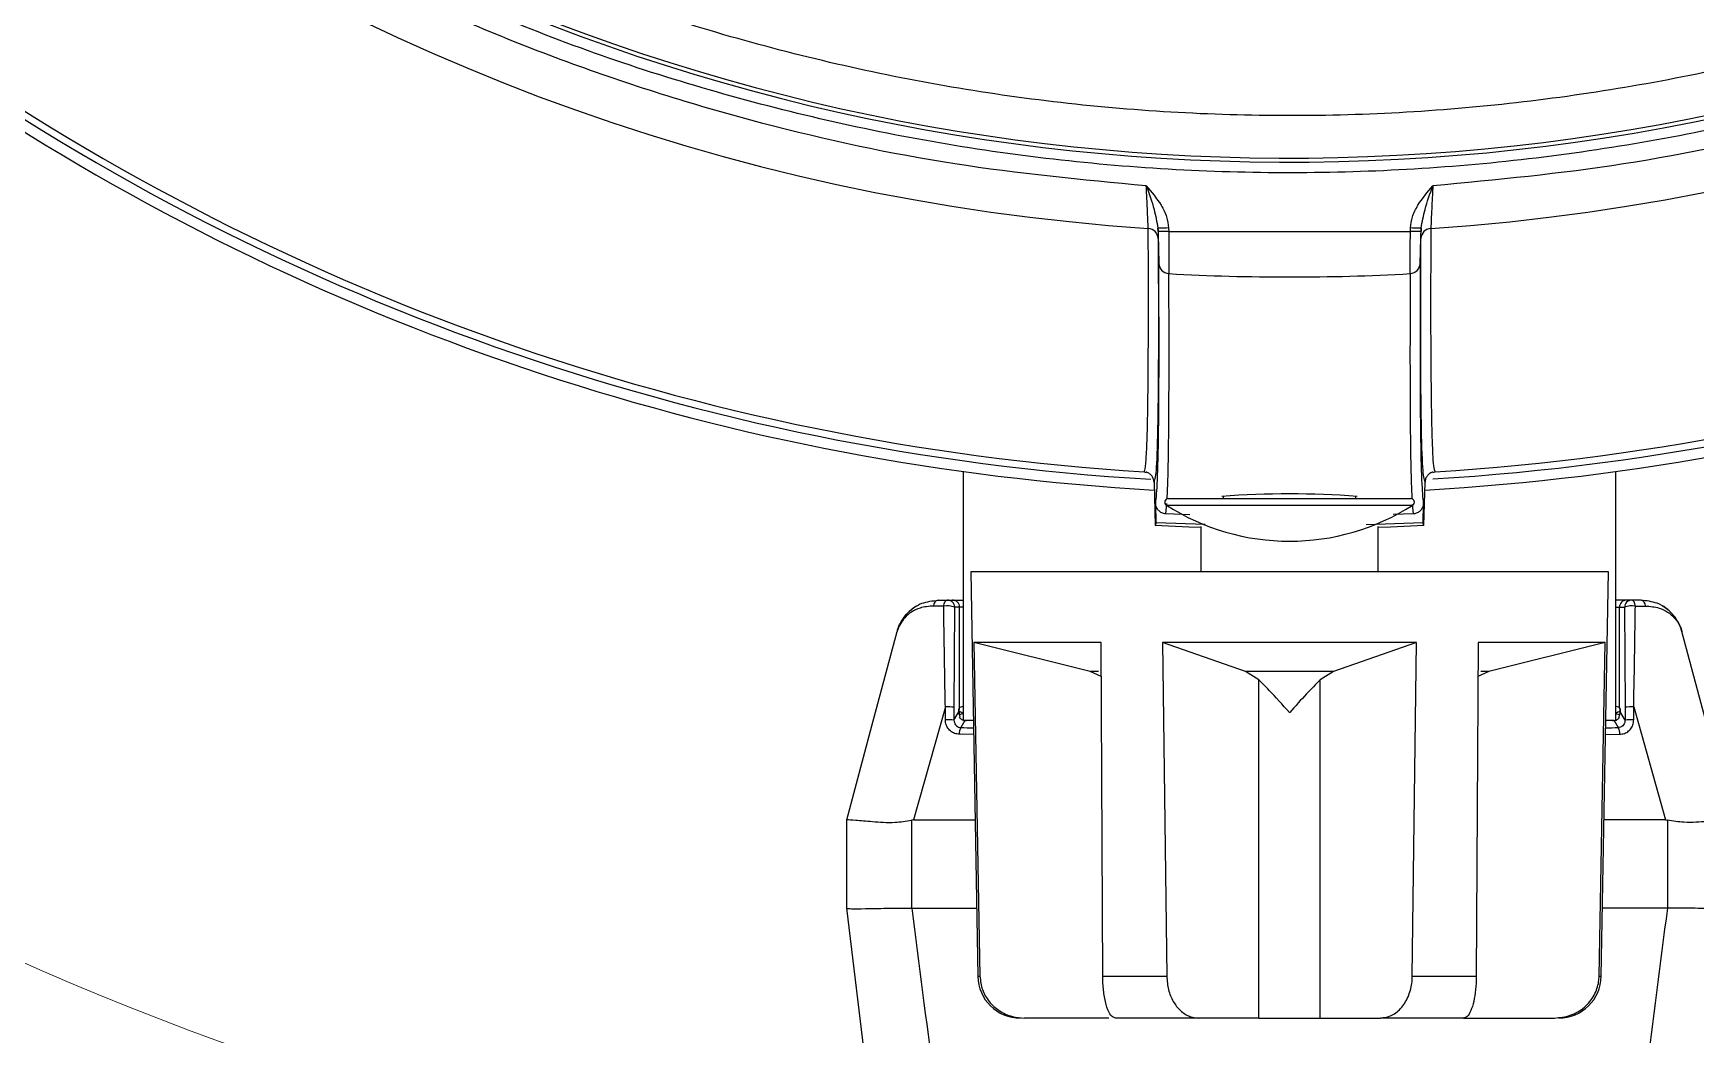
# Model space of a CAD drawing. Extents: x 11 to 120, y 2 to 94.
# Drawn here: x 112.238 to 114.585, y 36.38 to 37.794 of the extents above; entities that cross this region are included whole.
import ezdxf

# ---------------------------------------------------------------- set-up
doc = ezdxf.new("R2010")
doc.units = 0
doc.header["$MEASUREMENT"] = 0
doc.linetypes.add('SLD-Solid', pattern=[0])
doc.layers.add('OBJECT', color=7, linetype='CONTINUOUS')

msp = doc.modelspace()

# ---------------------------------------------------------------- linework, layer by layer
at = {"layer": 'OBJECT'}
for p, q in [((113.826, 37.5142), (113.8259, 37.5189)), ((113.8409, 37.5193), (113.841, 37.5145)), ((113.841, 37.5145), (114.1822, 37.5145)), ((114.1822, 37.5145), (114.1823, 37.5193)), ((114.1973, 37.5189), (114.1972, 37.5142)), ((113.5516, 36.8241), (113.5516, 37.1754)), ((113.8063, 37.1752), (113.8092, 37.1743)), ((114.214, 37.1743), (114.2169, 37.1752)), ((114.4716, 37.1754), (114.4716, 36.8241)), ((113.8203, 37.1606), (113.8219, 37.0992)), ((114.2013, 37.0992), (114.2029, 37.1606)), ((113.8235, 37.1032), (113.8228, 37.1301)), ((113.837, 37.1156), (113.8383, 37.1303)), ((113.8377, 37.1279), (114.1855, 37.1279)), ((113.8404, 37.1372), (114.1828, 37.1372)), ((113.9178, 37.1402), (113.9178, 37.1372)), ((114.1053, 37.1372), (114.1053, 37.1402)), ((114.1849, 37.1289), (114.1862, 37.1156)), ((114.2004, 37.1301), (114.1997, 37.1032)), ((113.8235, 37.1032), (113.8219, 37.0992)), ((113.8923, 37.1007), (113.8235, 37.1032)), ((113.8708, 37.1145), (113.837, 37.1156)), ((114.1997, 37.1032), (114.1197, 37.1004)), ((114.1862, 37.1156), (114.1577, 37.1147)), ((114.2013, 37.0992), (114.1997, 37.1032)), ((113.8866, 37.0978), (113.8866, 37.0339)), ((114.1366, 37.0339), (114.1366, 37.0978)), ((113.5616, 37.0339), (113.5716, 36.4629)), ((114.4616, 37.0339), (113.5616, 37.0339)), ((114.4516, 36.4629), (114.4616, 37.0339)), ((113.5235, 36.9853), (113.5093, 36.9856)), ((113.5157, 36.9939), (113.5288, 36.9939)), ((113.5288, 36.9939), (113.5359, 36.9939)), ((113.5359, 36.9939), (113.5515, 36.9939)), ((113.5388, 36.9839), (113.538, 36.8426)), ((113.5459, 36.9839), (113.5388, 36.9839)), ((113.5459, 36.8419), (113.5459, 36.9839)), ((113.5516, 36.9839), (113.5459, 36.9839)), ((114.4716, 36.9839), (114.4773, 36.9839)), ((114.4873, 36.9939), (114.4717, 36.9939)), ((114.4773, 36.8419), (114.4773, 36.9839)), ((114.4773, 36.9839), (114.4844, 36.9839)), ((114.4844, 36.9839), (114.4852, 36.8426)), ((114.4944, 36.9939), (114.4873, 36.9939)), ((114.5075, 36.9939), (114.4944, 36.9939)), ((114.4997, 36.9853), (114.5139, 36.9856)), ((113.7456, 36.9339), (113.5661, 36.9339)), ((113.5661, 36.9339), (113.5747, 36.4629)), ((113.7301, 36.8931), (113.5661, 36.9339)), ((113.748, 36.4629), (113.7456, 36.9339)), ((114.191, 36.9339), (113.8322, 36.9339)), ((113.8322, 36.9339), (113.8383, 36.4629)), ((113.9495, 36.8931), (113.8322, 36.9339)), ((114.191, 36.9339), (114.0737, 36.8931)), ((114.1849, 36.4629), (114.191, 36.9339)), ((114.2776, 36.9339), (114.2752, 36.4629)), ((114.4571, 36.9339), (114.2776, 36.9339)), ((114.4571, 36.9339), (114.2931, 36.8931)), ((114.4485, 36.4629), (114.4571, 36.9339)), ((113.7458, 36.8861), (113.7301, 36.8931)), ((113.7421, 36.8931), (113.7301, 36.8931)), ((114.0737, 36.8931), (113.9495, 36.8931)), ((113.9684, 36.8813), (113.9495, 36.8931)), ((114.0737, 36.8931), (114.0548, 36.8813)), ((114.2931, 36.8931), (114.2774, 36.8861)), ((114.2931, 36.8931), (114.2816, 36.8931)), ((113.9684, 36.4039), (113.9684, 36.8813)), ((114.0548, 36.4039), (114.0548, 36.8813)), ((113.5258, 36.8431), (113.4809, 36.6839)), ((113.5258, 36.825), (113.5258, 36.8431)), ((113.538, 36.8426), (113.5379, 36.8244)), ((113.5451, 36.8406), (113.5459, 36.8419)), ((114.4781, 36.8406), (114.4773, 36.8419)), ((114.4852, 36.8426), (114.4853, 36.8244)), ((114.4974, 36.825), (114.4974, 36.8431)), ((114.4974, 36.8431), (114.5423, 36.6839)), ((113.5379, 36.8244), (113.545, 36.8363)), ((113.545, 36.8363), (113.545, 36.8387)), ((113.5462, 36.8293), (113.546, 36.8289)), ((113.5535, 36.8238), (113.5476, 36.814)), ((113.5536, 36.8238), (113.5535, 36.8238)), ((113.5653, 36.8238), (113.5558, 36.8238)), ((113.5653, 36.8238), (113.5558, 36.8238)), ((113.5558, 36.8238), (113.5558, 36.8238)), ((114.4674, 36.8238), (114.4579, 36.8238)), ((114.4674, 36.8238), (114.4579, 36.8238)), ((114.4674, 36.8238), (114.4674, 36.8238)), ((114.4696, 36.8238), (114.4697, 36.8238)), ((114.4697, 36.8238), (114.4756, 36.814)), ((114.477, 36.8293), (114.4772, 36.8289)), ((114.4782, 36.8363), (114.4782, 36.8387)), ((114.4853, 36.8244), (114.4782, 36.8363)), ((113.5656, 36.8043), (113.5455, 36.8045)), ((114.4576, 36.8043), (114.4777, 36.8045)), ((113.3866, 36.5589), (113.3866, 36.6839)), ((113.3866, 36.6839), (113.3866, 36.6839)), ((113.4809, 36.6839), (113.4781, 36.6834)), ((113.4781, 36.6834), (113.4781, 36.5589)), ((113.4809, 36.6839), (113.5677, 36.6839)), ((114.5423, 36.6839), (114.4555, 36.6839)), ((114.5423, 36.6839), (114.545, 36.6834)), ((114.545, 36.6834), (114.545, 36.5589)), ((113.3866, 36.5589), (113.3866, 36.5589)), ((113.422, 36.2703), (113.3866, 36.5589)), ((113.4781, 36.5589), (113.4783, 36.5589)), ((113.4783, 36.5589), (113.5699, 36.5589)), ((114.5449, 36.5589), (114.4533, 36.5589)), ((114.545, 36.5589), (114.5449, 36.5589)), ((113.5716, 36.4629), (113.5747, 36.4629)), ((113.748, 36.4629), (113.8383, 36.4629)), ((114.1849, 36.4629), (114.2752, 36.4629)), ((114.4485, 36.4629), (114.4516, 36.4629)), ((113.7565, 36.4039), (113.6377, 36.4039)), ((113.8834, 36.4039), (113.7659, 36.4039)), ((113.9684, 36.4039), (113.8834, 36.4039)), ((113.9684, 36.4039), (114.0548, 36.4039)), ((114.0548, 36.4039), (114.1398, 36.4039)), ((114.2573, 36.4039), (114.1398, 36.4039)), ((114.2573, 36.4039), (114.2667, 36.4039)), ((114.2667, 36.4039), (114.3855, 36.4039))]:
    msp.add_line(p, q, dxfattribs=at)
at = {"layer": 'OBJECT', "flags": 128}
for points in [[(113.8409, 37.5193), (113.838, 37.5192), (113.8352, 37.5191), (113.8326, 37.519), (113.8303, 37.519), (113.8285, 37.5189), (113.8271, 37.5189), (113.8262, 37.5189), (113.8259, 37.5189)], [(113.841, 37.5145), (113.8381, 37.5145), (113.8353, 37.5144), (113.8327, 37.5143), (113.8304, 37.5143), (113.8286, 37.5142), (113.8272, 37.5142), (113.8263, 37.5142), (113.826, 37.5142)], [(114.1972, 37.5142), (114.1969, 37.5142), (114.196, 37.5142), (114.1946, 37.5142), (114.1928, 37.5143), (114.1905, 37.5143), (114.1879, 37.5144), (114.1851, 37.5145), (114.1822, 37.5145)], [(114.1973, 37.5189), (114.197, 37.5189), (114.1961, 37.5189), (114.1947, 37.5189), (114.1929, 37.519), (114.1906, 37.519), (114.188, 37.5191), (114.1852, 37.5192), (114.1823, 37.5193)], [(113.8866, 37.0962), (113.8693, 37.0969), (113.8219, 37.0992)], [(114.2013, 37.0992), (114.1539, 37.0969), (114.1366, 37.0962)], [(113.5235, 36.9853), (113.5237, 36.987), (113.5241, 36.9887), (113.5246, 36.9902), (113.5253, 36.9915), (113.526, 36.9925), (113.5269, 36.9933), (113.5278, 36.9937), (113.5288, 36.9939)], [(114.4997, 36.9853), (114.4995, 36.987), (114.4991, 36.9887), (114.4986, 36.9902), (114.4979, 36.9915), (114.4971, 36.9925), (114.4963, 36.9933), (114.4954, 36.9937), (114.4944, 36.9939)], [(113.3866, 36.6839), (113.4222, 36.8166), (113.4577, 36.9494)], [(114.6366, 36.6839), (114.601, 36.8166), (114.5654, 36.9494)]]:
    msp.add_lwpolyline(points, dxfattribs=at)
at = {"layer": 'OBJECT', "color": 7, "linetype": 'SLD-Solid', "lineweight": 15}
for radius, start, end in [(5.0469, 185.0381, 264.7135), (5.0469, 275.1971, 354.7076), (4.9469, 185.8926, 264.1122), (4.9469, 275.8814, 354.1042), (4.8857, 186.0606, 263.9478), (4.8857, 276.0436, 353.9454), (4.6263, 186.7976, 263.2024), (4.6263, 276.797, 353.2042), (4.4142, 187.4899, 262.5279)]:
    msp.add_arc((114.0116, 40.5189), radius, start, end, dxfattribs=at)
at = {"layer": 'OBJECT'}
for centre, radius, start, end in [((114.0116, 40.5189), 3.0068, 199.6027, 266.1975), ((114.0116, 40.5189), 3.0068, 273.8025, 340.2009), ((114.0116, 40.5189), 2.901, 241.6184, 294.5249), ((114.0116, 40.5189), 2.9067, 241.4467, 294.6952), ((114.0116, 40.5189), 3.36, 234.3364, 266.658), ((114.0116, 40.5189), 3.35, 234.4956, 266.4858), ((114.0116, 40.5189), 3.36, 273.4489, 305.6636), ((114.0116, 40.5189), 3.35, 273.5142, 305.5044), ((114.0116, 40.5189), 3.375, 236.7599, 266.7562), ((114.0116, 40.5189), 3.375, 273.2438, 303.2401), ((113.8113, 37.5038), 0.0149, 1.6899, 86.4349), ((114.2119, 37.5038), 0.0149, 93.5651, 178.3101), ((113.842, 37.4698), 0.0149, 181.6957, 267.0447), ((114.0116, 40.5189), 3.0688, 266.8184, 273.1816), ((114.1811, 37.4698), 0.0149, 272.9553, 358.3043), ((113.8404, 37.1322), 0.005, 90, 237.4319), ((114.0116, 37.4001), 0.323, 237.4319, 302.5681), ((114.0116, 35.8305), 1.3133, 85.8298, 94.1702), ((114.1828, 37.1322), 0.005, 302.5681, 90), ((113.5157, 36.9339), 0.06, 120.6343, 140.784), ((113.5174, 36.986), 0.00813, 102.1923, 182.43), ((113.5285, 36.9562), 0.0296, 69.6976, 99.7764), ((113.5288, 36.9839), 0.00999, 359.9595, 89.9642), ((113.5359, 36.9839), 0.00999, 359.9595, 89.9642), ((114.4873, 36.9839), 0.00999, 90.0358, 180.0405), ((114.4944, 36.9839), 0.00999, 90.0358, 180.0405), ((114.4947, 36.9562), 0.0296, 80.2236, 110.3024), ((114.5058, 36.986), 0.00813, 357.57, 77.8077), ((114.5075, 36.9339), 0.06, 41.5897, 59.3657), ((114.5075, 36.9339), 0.06, 15, 18.0174), ((113.529, 36.7754), 0.0678, 82.3907, 92.677), ((113.5359, 36.8419), 0.00992, 336.651, 0.2699), ((114.4873, 36.8419), 0.00992, 179.7301, 203.349), ((114.4942, 36.7754), 0.0678, 87.323, 97.6093), ((113.529, 36.7572), 0.0678, 82.3902, 92.6772), ((114.4942, 36.7572), 0.0678, 87.3228, 97.6098), ((113.5608, 36.8061), 0.0153, 149.2116, 185.9972), ((114.4624, 36.8061), 0.0153, 354.0028, 30.7884), ((113.6316, 36.4639), 0.06, 181, 270), ((114.3916, 36.4639), 0.06, 270, 359)]:
    msp.add_arc(centre, radius, start, end, dxfattribs=at)
for centre, major_axis, ratio, start_param, end_param in [((113.5425, 36.853), (-0.002, 0.016), 0.100662, 3.339482, 3.812184), ((113.5608, 36.8418), (0.015, 0), 0.145814, 2.233983, 3.089233), ((114.4624, 36.8418), (0.015, 0), 0.145814, 0.05236, 0.90761), ((114.4807, 36.853), (0.002, 0.016), 0.100662, 2.471001, 2.943703), ((113.5326, 36.853), (-0.008, 0.0234), 0.411517, 3.54502, 3.919031), ((113.5513, 36.8301), (-0.004, 0.0117), 0.411517, 0.876129, 1.497694), ((113.5558, 36.8255), (0.02, 0), 0.087489, 4.599764, 4.712389), ((114.4674, 36.8255), (0.02, 0), 0.087489, 4.712389, 4.825014), ((114.4719, 36.8301), (0.004, 0.0117), 0.411517, 4.785491, 5.407056), ((114.4906, 36.853), (0.008, 0.0234), 0.411517, 2.364154, 2.738165), ((114.0116, 37.0042), (2.2237, 0), 0.08749, 4.50219, 4.510381), ((114.0116, 37.0042), (2.2237, 0), 0.08749, 4.914397, 4.922588)]:
    msp.add_ellipse(centre, major_axis=major_axis, ratio=ratio, start_param=start_param, end_param=end_param, dxfattribs=at)
for points, knots in [([(113.8094, 37.5787), (113.719, 37.5873), (113.5368, 37.6047), (113.2658, 37.6634), (112.9968, 37.747), (112.7333, 37.8582), (112.4793, 37.9958), (112.2391, 38.1584), (112.016, 38.3437), (111.8129, 38.5493), (111.6327, 38.7712), (111.4774, 39.0063), (111.3455, 39.2501), (111.2779, 39.4203), (111.2444, 39.5047)], [0, 0, 0, 0, 0.080292, 0.161895, 0.244722, 0.329339, 0.414466, 0.5, 0.585539, 0.670666, 0.755278, 0.83811, 0.919711, 1, 1, 1, 1]), ([(116.7733, 39.4898), (116.7395, 39.406), (116.6713, 39.2369), (116.5389, 38.9948), (116.3832, 38.7615), (116.203, 38.5413), (116.0002, 38.3374), (115.7777, 38.1536), (115.5383, 37.9925), (115.2852, 37.856), (115.0229, 37.7458), (114.755, 37.6628), (114.4852, 37.6046), (114.3038, 37.5872), (114.2138, 37.5787)], [0, 0, 0, 0, 0.080321, 0.16194, 0.244772, 0.329378, 0.414487, 0.5, 0.585518, 0.670628, 0.755228, 0.838065, 0.919682, 1, 1, 1, 1]), ([(115.1895, 37.9335), (115.0911, 37.8925), (114.8923, 37.8096), (114.5761, 37.7285), (114.2493, 37.6812), (113.9166, 37.673), (113.5853, 37.7034), (113.2623, 37.7723), (112.9523, 37.8744), (112.7594, 37.9703), (112.664, 38.0178)], [0, 0, 0, 0, 0.12209, 0.246641, 0.372888, 0.5, 0.627112, 0.753359, 0.87791, 1, 1, 1, 1]), ([(115.2323, 37.8644), (115.1298, 37.8213), (114.9229, 37.7343), (114.5933, 37.6493), (114.2524, 37.6001), (113.9053, 37.5923), (113.5598, 37.6253), (113.2233, 37.6991), (112.9007, 37.8077), (112.7006, 37.9095), (112.6016, 37.9599)], [0, 0, 0, 0, 0.122008, 0.246545, 0.372827, 0.5, 0.627173, 0.753455, 0.877992, 1, 1, 1, 1]), ([(113.8122, 37.5187), (113.8121, 37.5203), (113.812, 37.5235), (113.8114, 37.5371), (113.8107, 37.5522), (113.81, 37.5661), (113.8096, 37.5743), (113.8094, 37.5787)], [0, 0, 0, 0, 0.243101, 0.499284, 0.717496, 0.850802, 1, 1, 1, 1]), ([(113.8094, 37.5787), (113.8134, 37.5675), (113.8207, 37.5474), (113.8243, 37.5277), (113.8259, 37.5189)], [0, 0, 0, 0, 0.5522491, 1, 1, 1, 1]), ([(113.8094, 37.5787), (113.8168, 37.5699), (113.8281, 37.5566), (113.8388, 37.5359), (113.8402, 37.5246), (113.8409, 37.5193)], [0, 0, 0, 0, 0.5008141, 0.7666529, 1, 1, 1, 1]), ([(114.1823, 37.5193), (114.183, 37.5246), (114.1844, 37.5359), (114.195, 37.5566), (114.2064, 37.5699), (114.2138, 37.5787)], [0, 0, 0, 0, 0.23323, 0.49919, 1, 1, 1, 1]), ([(114.1973, 37.5189), (114.1989, 37.5277), (114.2025, 37.5474), (114.2098, 37.5675), (114.2138, 37.5787)], [0, 0, 0, 0, 0.4477509, 1, 1, 1, 1]), ([(114.2138, 37.5787), (114.2136, 37.5743), (114.2132, 37.5661), (114.2125, 37.5522), (114.2118, 37.5371), (114.2112, 37.5235), (114.2111, 37.5203), (114.211, 37.5187)], [0, 0, 0, 0, 0.1492183, 0.2825414, 0.5008123, 0.7569314, 1, 1, 1, 1]), ([(113.8063, 37.1752), (113.8069, 37.1765), (113.8083, 37.1792), (113.8099, 37.2012), (113.8111, 37.2364), (113.8119, 37.2864), (113.8124, 37.3512), (113.8125, 37.4276), (113.8123, 37.4887), (113.8122, 37.5187)], [0, 0, 0, 0, 0.144222, 0.287378, 0.429468, 0.575454, 0.722208, 0.863723, 1, 1, 1, 1]), ([(113.8262, 37.5043), (113.8264, 37.4511), (113.8267, 37.3446), (113.8257, 37.2402), (113.8237, 37.1727), (113.8215, 37.1647), (113.8203, 37.1606)], [0, 0, 0, 0, 0.249972, 0.5, 0.749997, 1, 1, 1, 1]), ([(113.8259, 37.5189), (113.826, 37.5152), (113.8262, 37.5079), (113.8262, 37.5055), (113.8262, 37.5043)], [0, 0, 0, 0, 0.498583, 1, 1, 1, 1]), ([(113.826, 37.5142), (113.8262, 37.5087), (113.8265, 37.4977), (113.8268, 37.4836), (113.8271, 37.473), (113.8271, 37.4705), (113.8271, 37.4693)], [0, 0, 0, 0, 0.2505042, 0.50008, 0.7500058, 1, 1, 1, 1]), ([(113.841, 37.5145), (113.8411, 37.5102), (113.8411, 37.5019), (113.8412, 37.488), (113.8412, 37.473), (113.8413, 37.4596), (113.8413, 37.4564), (113.8413, 37.4548)], [0, 0, 0, 0, 0.150459, 0.284203, 0.500792, 0.757103, 1, 1, 1, 1]), ([(114.1819, 37.4548), (114.1819, 37.4564), (114.1819, 37.4596), (114.182, 37.473), (114.182, 37.488), (114.1821, 37.5019), (114.1821, 37.5102), (114.1822, 37.5145)], [0, 0, 0, 0, 0.242989, 0.499425, 0.715907, 0.849596, 1, 1, 1, 1]), ([(114.1961, 37.4693), (114.1961, 37.4706), (114.1961, 37.473), (114.1964, 37.4836), (114.1967, 37.4978), (114.197, 37.5087), (114.1972, 37.5142)], [0, 0, 0, 0, 0.2504251, 0.5000441, 0.749984, 1, 1, 1, 1]), ([(114.2029, 37.1606), (114.2017, 37.1647), (114.1995, 37.1727), (114.1975, 37.2402), (114.1965, 37.3446), (114.1968, 37.4511), (114.197, 37.5043)], [0, 0, 0, 0, 0.25003, 0.500058, 0.750055, 1, 1, 1, 1]), ([(114.197, 37.5043), (114.197, 37.5055), (114.197, 37.5079), (114.1972, 37.5152), (114.1973, 37.5189)], [0, 0, 0, 0, 0.498255, 1, 1, 1, 1]), ([(114.211, 37.5187), (114.2109, 37.4924), (114.2107, 37.4389), (114.2107, 37.3701), (114.2111, 37.3093), (114.2117, 37.2599), (114.2126, 37.2218), (114.2137, 37.1951), (114.2151, 37.1783), (114.2163, 37.1762), (114.2169, 37.1752)], [0, 0, 0, 0, 0.118989, 0.241992, 0.369009, 0.500039, 0.623805, 0.748387, 0.873785, 1, 1, 1, 1]), ([(113.8228, 37.1301), (113.8236, 37.1389), (113.8254, 37.1565), (113.8269, 37.2267), (113.8276, 37.3262), (113.8273, 37.4216), (113.8271, 37.4693)], [0, 0, 0, 0, 0.250003, 0.5, 0.750017, 1, 1, 1, 1]), ([(113.8388, 37.1368), (113.8393, 37.1465), (113.8402, 37.1664), (113.841, 37.2159), (113.8415, 37.2808), (113.8417, 37.3598), (113.8414, 37.4236), (113.8413, 37.4548)], [0, 0, 0, 0, 0.1905705, 0.3911126, 0.6018877, 0.80485, 1, 1, 1, 1]), ([(114.1819, 37.4548), (114.1818, 37.428), (114.1816, 37.3733), (114.1816, 37.3033), (114.1819, 37.2425), (114.1825, 37.1936), (114.1833, 37.1577), (114.1841, 37.1432), (114.1844, 37.1369)], [0, 0, 0, 0, 0.166187, 0.338091, 0.515711, 0.692033, 0.864081, 1, 1, 1, 1]), ([(114.1961, 37.4693), (114.1959, 37.4216), (114.1956, 37.3262), (114.1963, 37.2267), (114.1978, 37.1565), (114.1996, 37.1389), (114.2004, 37.1301)], [0, 0, 0, 0, 0.249981, 0.5, 0.749995, 1, 1, 1, 1]), ([(113.8203, 37.1606), (113.8201, 37.1623), (113.8198, 37.1648), (113.8183, 37.1678), (113.8169, 37.1699), (113.8151, 37.1717), (113.8131, 37.1731), (113.8111, 37.1742), (113.8098, 37.1744), (113.8092, 37.1745)], [0, 0, 0, 0, 0.2628209, 0.3927913, 0.522798, 0.6527855, 0.7827647, 0.9127607, 1, 1, 1, 1]), ([(114.214, 37.1745), (114.2133, 37.1744), (114.2118, 37.1741), (114.2098, 37.1729), (114.2078, 37.1715), (114.2061, 37.1696), (114.2047, 37.1675), (114.2033, 37.1646), (114.203, 37.1622), (114.2029, 37.1606)], [0, 0, 0, 0, 0.1047139, 0.2347263, 0.3647465, 0.4947476, 0.6247544, 0.7547766, 1, 1, 1, 1]), ([(113.837, 37.1156), (113.836, 37.1157), (113.834, 37.1159), (113.8312, 37.117), (113.8289, 37.1184), (113.8263, 37.1206), (113.8245, 37.1232), (113.8231, 37.1267), (113.8229, 37.1287), (113.8228, 37.1301)], [0, 0, 0, 0, 0.152013, 0.292181, 0.422093, 0.539464, 0.752408, 0.836068, 1, 1, 1, 1]), ([(114.2004, 37.1301), (114.2003, 37.1287), (114.2001, 37.1265), (114.1987, 37.1234), (114.1972, 37.1211), (114.1951, 37.119), (114.193, 37.1175), (114.19, 37.1161), (114.1877, 37.1158), (114.1862, 37.1156)], [0, 0, 0, 0, 0.171872, 0.256728, 0.427736, 0.526486, 0.654996, 0.783434, 1, 1, 1, 1]), ([(113.4577, 36.9494), (113.4578, 36.9495), (113.458, 36.9503), (113.4587, 36.9529), (113.4618, 36.9614), (113.4708, 36.9757), (113.4893, 36.9906), (113.5077, 36.9929), (113.5157, 36.9939)], [0, 0, 0, 0, 0.003661, 0.034964, 0.112489, 0.381453, 0.732442, 1, 1, 1, 1]), ([(113.5093, 36.9856), (113.5026, 36.985), (113.4856, 36.9835), (113.4676, 36.9703), (113.46, 36.9572), (113.4579, 36.9501), (113.4578, 36.9495), (113.4577, 36.9494)], [0, 0, 0, 0, 0.244744, 0.626729, 0.967928, 0.996145, 1, 1, 1, 1]), ([(113.5258, 36.8431), (113.5257, 36.8498), (113.5251, 36.8831), (113.5243, 36.9306), (113.5237, 36.9711), (113.5235, 36.9853)], [0, 0, 0, 0, 0.13968, 0.698662, 1, 1, 1, 1]), ([(114.4974, 36.8431), (114.4975, 36.8498), (114.4981, 36.8831), (114.4989, 36.9306), (114.4995, 36.9711), (114.4997, 36.9853)], [0, 0, 0, 0, 0.13968, 0.698662, 1, 1, 1, 1]), ([(114.5654, 36.9494), (114.5654, 36.9495), (114.5652, 36.9503), (114.5645, 36.9529), (114.5614, 36.9614), (114.5524, 36.9757), (114.5339, 36.9906), (114.5155, 36.9929), (114.5075, 36.9939)], [0, 0, 0, 0, 0.003661, 0.034964, 0.112489, 0.381453, 0.732442, 1, 1, 1, 1]), ([(114.5139, 36.9856), (114.5206, 36.985), (114.5376, 36.9835), (114.5556, 36.9703), (114.5632, 36.9572), (114.5653, 36.9501), (114.5654, 36.9495), (114.5654, 36.9494)], [0, 0, 0, 0, 0.244744, 0.626729, 0.967928, 0.996145, 1, 1, 1, 1]), ([(114.0116, 36.8351), (114.0115, 36.8352), (114.0019, 36.8459), (113.9866, 36.863), (113.9732, 36.8765), (113.9684, 36.8813)], [0, 0, 0, 0, 0.0046085, 0.6476958, 1, 1, 1, 1]), ([(114.0548, 36.8813), (114.0485, 36.875), (114.0349, 36.8611), (114.0197, 36.8441), (114.0117, 36.8352), (114.0116, 36.8351)], [0, 0, 0, 0, 0.458056, 0.995393, 1, 1, 1, 1]), ([(113.545, 36.8387), (113.545, 36.839), (113.545, 36.8396), (113.5451, 36.8402), (113.5451, 36.8405), (113.5451, 36.8406), (113.5451, 36.8406)], [0, 0, 0, 0, 0.441087, 0.822024, 0.939283, 1, 1, 1, 1]), ([(114.4782, 36.8387), (114.4782, 36.839), (114.4782, 36.8396), (114.4781, 36.8402), (114.4781, 36.8405), (114.4781, 36.8406), (114.4781, 36.8406)], [0, 0, 0, 0, 0.441087, 0.822024, 0.939283, 1, 1, 1, 1]), ([(113.5455, 36.8045), (113.5433, 36.8048), (113.5387, 36.8053), (113.5327, 36.809), (113.5282, 36.8144), (113.5261, 36.8201), (113.5259, 36.8237), (113.5258, 36.825)], [0, 0, 0, 0, 0.219062, 0.438015, 0.65921, 0.879994, 1, 1, 1, 1]), ([(113.5379, 36.8244), (113.5381, 36.8233), (113.5383, 36.8209), (113.54, 36.8177), (113.5427, 36.8153), (113.5454, 36.8141), (113.5471, 36.814), (113.5476, 36.814)], [0, 0, 0, 0, 0.218995, 0.437507, 0.669166, 0.907192, 1, 1, 1, 1]), ([(113.5448, 36.8374), (113.545, 36.8373), (113.5456, 36.8371), (113.5487, 36.8355), (113.5508, 36.8337), (113.5515, 36.8338), (113.5516, 36.8339)], [0, 0, 0, 0, 0.276386, 0.5617649, 0.9092975, 1, 1, 1, 1]), ([(113.5457, 36.8316), (113.5464, 36.8321), (113.548, 36.8333), (113.5503, 36.834), (113.5517, 36.8337), (113.5519, 36.8337)], [0, 0, 0, 0, 0.371604, 0.901157, 1, 1, 1, 1]), ([(113.5535, 36.8238), (113.553, 36.8239), (113.5517, 36.824), (113.5497, 36.8247), (113.5474, 36.8264), (113.5465, 36.8279), (113.546, 36.8289)], [0, 0, 0, 0, 0.116461, 0.269451, 0.542698, 1, 1, 1, 1]), ([(113.5558, 36.8238), (113.5556, 36.8238), (113.5549, 36.8238), (113.5541, 36.8238), (113.5536, 36.8238)], [0, 0, 0, 0, 0.250066, 1, 1, 1, 1]), ([(114.4696, 36.8238), (114.4694, 36.8238), (114.4687, 36.8238), (114.468, 36.8238), (114.4674, 36.8238)], [0, 0, 0, 0, 0.250032, 1, 1, 1, 1]), ([(114.4697, 36.8238), (114.4702, 36.8239), (114.4715, 36.824), (114.4735, 36.8247), (114.4758, 36.8264), (114.4767, 36.8279), (114.4772, 36.8289)], [0, 0, 0, 0, 0.116461, 0.269451, 0.542698, 1, 1, 1, 1]), ([(114.4784, 36.8374), (114.4782, 36.8373), (114.4776, 36.8371), (114.4745, 36.8355), (114.4724, 36.8337), (114.4717, 36.8338), (114.4716, 36.8339)], [0, 0, 0, 0, 0.276386, 0.5617649, 0.9092975, 1, 1, 1, 1]), ([(114.472, 36.8336), (114.4726, 36.8336), (114.4742, 36.8336), (114.4762, 36.8328), (114.4772, 36.8319), (114.4775, 36.8316)], [0, 0, 0, 0, 0.299019, 0.821654, 1, 1, 1, 1]), ([(114.4853, 36.8244), (114.4851, 36.8233), (114.4849, 36.8209), (114.4832, 36.8177), (114.4805, 36.8153), (114.4778, 36.8141), (114.4761, 36.814), (114.4756, 36.814)], [0, 0, 0, 0, 0.218995, 0.437507, 0.669166, 0.907192, 1, 1, 1, 1]), ([(114.4777, 36.8045), (114.4799, 36.8048), (114.4845, 36.8053), (114.4905, 36.809), (114.495, 36.8144), (114.4971, 36.8201), (114.4973, 36.8237), (114.4974, 36.825)], [0, 0, 0, 0, 0.219062, 0.438015, 0.65921, 0.879994, 1, 1, 1, 1]), ([(113.3866, 36.6839), (113.3868, 36.684), (113.3876, 36.6842), (113.3976, 36.6833), (113.4214, 36.6818), (113.4501, 36.6787), (113.4703, 36.6821), (113.4781, 36.6834)], [0, 0, 0, 0, 0.097508, 0.35133, 0.599304, 0.843154, 1, 1, 1, 1]), ([(114.6366, 36.6839), (114.6364, 36.684), (114.6356, 36.6842), (114.6256, 36.6833), (114.6018, 36.6818), (114.5731, 36.6787), (114.5529, 36.6821), (114.545, 36.6834)], [0, 0, 0, 0, 0.097508, 0.35133, 0.599304, 0.843154, 1, 1, 1, 1]), ([(113.3866, 36.5589), (113.388, 36.5586), (113.3907, 36.5581), (113.4115, 36.5582), (113.4412, 36.559), (113.4661, 36.5589), (113.4781, 36.5589)], [0, 0, 0, 0, 0.253584, 0.507165, 0.760848, 1, 1, 1, 1]), ([(113.4783, 36.5589), (113.4886, 36.4796), (113.5062, 36.3432), (113.5238, 36.2067), (113.5311, 36.1497)], [0, 0, 0, 0, 0.58145, 1, 1, 1, 1]), ([(114.5449, 36.5589), (114.5346, 36.4796), (114.517, 36.3432), (114.4994, 36.2067), (114.4921, 36.1497)], [0, 0, 0, 0, 0.58145, 1, 1, 1, 1]), ([(114.6366, 36.5589), (114.6352, 36.5586), (114.6325, 36.5581), (114.6117, 36.5582), (114.582, 36.559), (114.5571, 36.5589), (114.545, 36.5589)], [0, 0, 0, 0, 0.253584, 0.507165, 0.760848, 1, 1, 1, 1]), ([(113.5747, 36.4629), (113.5754, 36.4565), (113.5769, 36.4436), (113.5869, 36.4266), (113.6015, 36.4134), (113.6193, 36.4053), (113.6318, 36.4043), (113.6377, 36.4039)], [0, 0, 0, 0, 0.198026, 0.395861, 0.598898, 0.81482, 1, 1, 1, 1]), ([(113.7659, 36.4039), (113.7637, 36.4046), (113.7594, 36.4061), (113.7537, 36.4179), (113.7498, 36.435), (113.7482, 36.4511), (113.748, 36.4603), (113.748, 36.4629)], [0, 0, 0, 0, 0.241745, 0.484005, 0.711795, 0.922051, 1, 1, 1, 1]), ([(113.8383, 36.4629), (113.8388, 36.4565), (113.8399, 36.4436), (113.847, 36.4266), (113.8575, 36.4134), (113.8702, 36.4053), (113.8792, 36.4043), (113.8834, 36.4039)], [0, 0, 0, 0, 0.198026, 0.395861, 0.598898, 0.81482, 1, 1, 1, 1]), ([(114.1398, 36.4039), (114.1453, 36.4046), (114.1562, 36.4061), (114.1704, 36.4179), (114.1804, 36.435), (114.1844, 36.4511), (114.1848, 36.4603), (114.1849, 36.4629)], [0, 0, 0, 0, 0.241745, 0.484005, 0.711796, 0.922051, 1, 1, 1, 1]), ([(114.2752, 36.4629), (114.275, 36.4565), (114.2746, 36.4436), (114.2717, 36.4266), (114.2676, 36.4134), (114.2625, 36.4053), (114.259, 36.4043), (114.2573, 36.4039)], [0, 0, 0, 0, 0.198026, 0.39586, 0.598898, 0.81482, 1, 1, 1, 1]), ([(114.3855, 36.4039), (114.3931, 36.4046), (114.4083, 36.4061), (114.4283, 36.4179), (114.4422, 36.435), (114.4478, 36.4511), (114.4484, 36.4603), (114.4485, 36.4629)], [0, 0, 0, 0, 0.241745, 0.484005, 0.711795, 0.922051, 1, 1, 1, 1])]:
    msp.add_open_spline(points, degree=3, knots=knots, dxfattribs=at)

doc.saveas('drawing.dxf')
